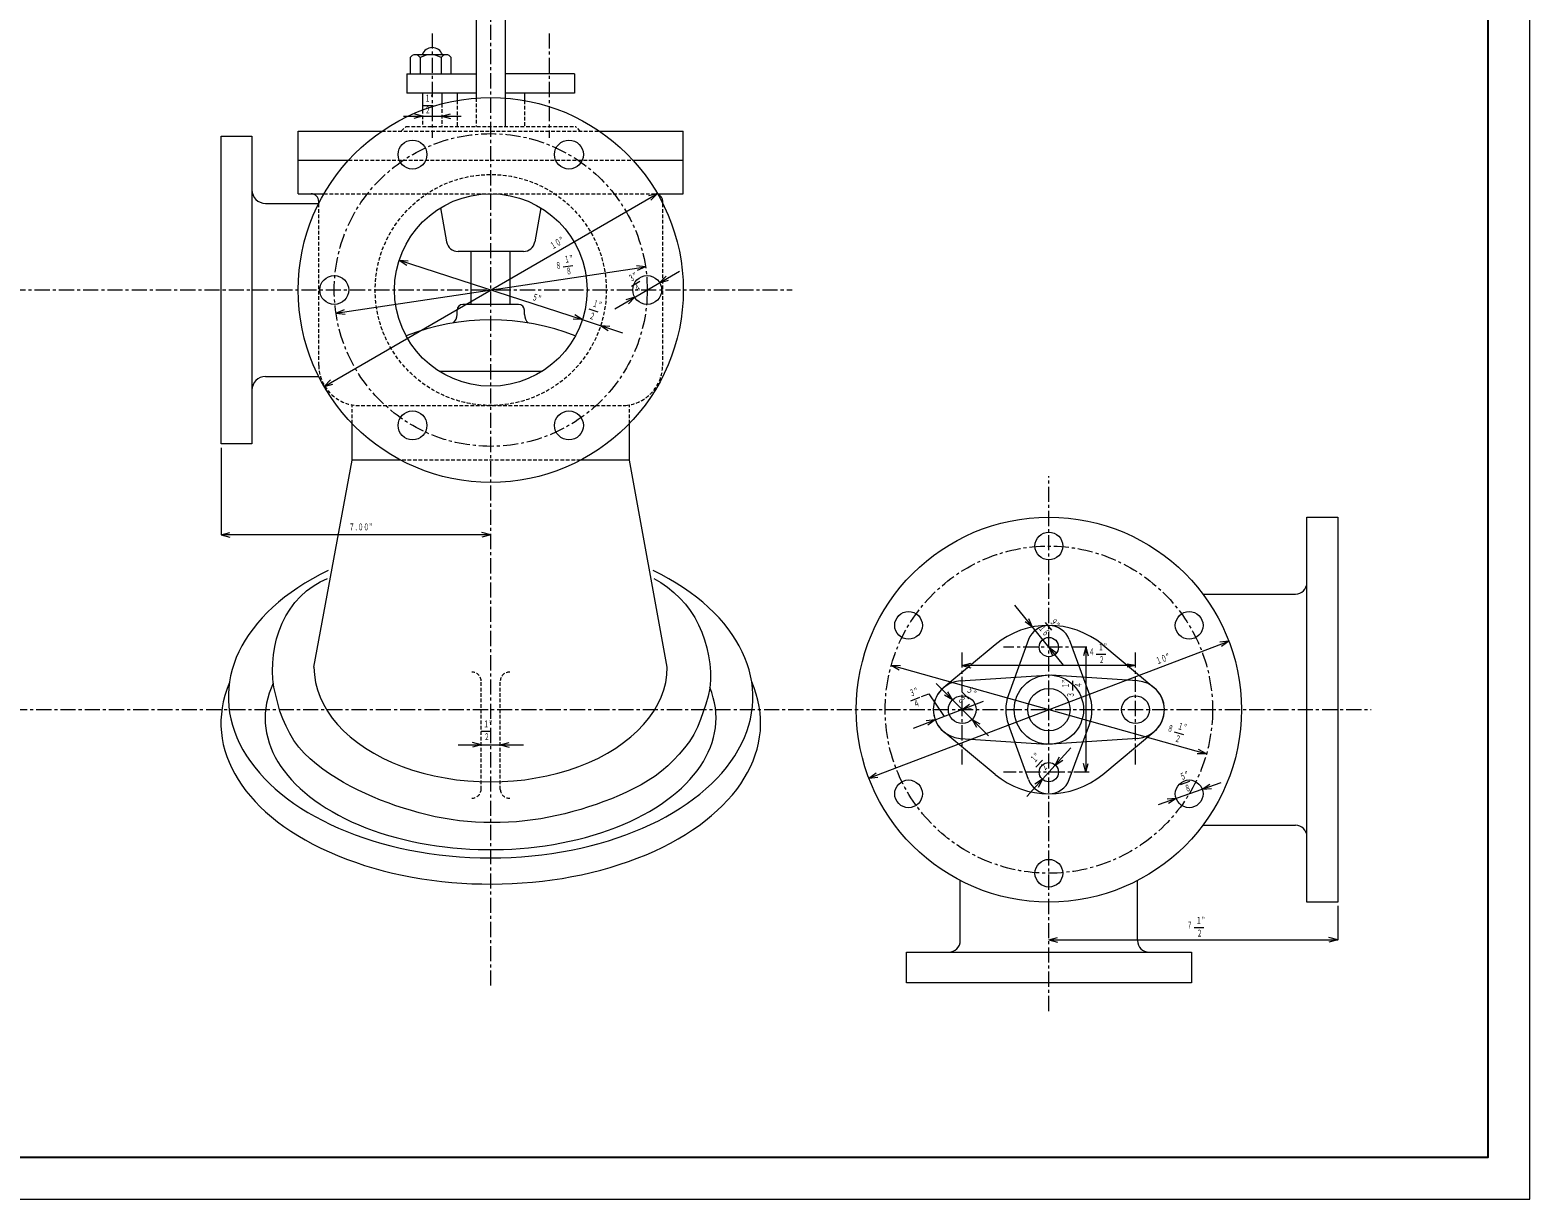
# Model space of a CAD drawing. Units: millimetres, scale not verified. Extents: x -820 to 820, y -580 to 580.
# Drawn here: x -169 to 820, y -580 to 191 of the extents above; entities that cross this region are included whole.
import ezdxf
from ezdxf.enums import TextEntityAlignment as Align

# ---------------------------------------------------------------- set-up
doc = ezdxf.new("R2010")
doc.units = ezdxf.units.MM
doc.header["$LTSCALE"] = 2
doc.linetypes.add('CHAIN1', pattern=[8, 5, -1, 1, -1])
doc.linetypes.add('DASHED1', pattern=[1.8, 1.2, -0.6])
for name, color, linetype, lineweight in [('0-0_通り芯', 3, 'Continuous', 18), ('0-1_補助芯', 4, 'CHAIN1', 18), ('0-2_通芯記号', 2, 'Continuous', 18), ('0-F_通芯寸法', 3, 'Continuous', 18)]:
    doc.layers.add(name, color=color, linetype=linetype, lineweight=lineweight)
doc.styles.add('ＭＳ ゴシック', font='')
doc.styles.get('ＭＳ ゴシック').set_extended_font_data('MS Gothic')

msp = doc.modelspace()

# ---------------------------------------------------------------- linework, layer by layer
at = {"layer": '0-0_通り芯'}
for p, q in [((125.485, 203.72), (125.485, 146.212)), ((144.535, 203.72), (144.535, 127.52)), ((81.916, 172.89), (81.916, 162.145)), ((105.633, 174.845), (85.218, 174.845)), ((88.52, 172.89), (88.52, 162.145)), ((102.331, 172.89), (102.331, 162.145)), ((108.935, 162.145), (108.935, 172.89)), ((79.765, 162.145), (125.485, 162.145)), ((79.765, 162.145), (79.765, 149.445)), ((190.255, 162.145), (144.535, 162.145)), ((190.255, 162.145), (190.255, 149.445)), ((125.485, 149.445), (79.765, 149.445)), ((90.092, 149.445), (90.092, 138.361)), ((102.792, 149.445), (102.792, 142.415)), ((112.785, 149.445), (112.785, 144.61)), ((190.255, 149.445), (144.535, 149.445)), ((157.235, 149.445), (157.235, 144.61)), ((-42.79, -82.03), (-42.79, 121.17)), ((-42.79, 121.17), (-22.47, 121.17)), ((-22.47, 121.17), (-22.47, -82.03)), ((8.01, 83.07), (8.01, 124.345)), ((8.01, 124.345), (63.238, 124.345)), ((206.782, 124.345), (262.01, 124.345)), ((262.01, 83.07), (262.01, 124.345)), ((8.01, 105.295), (41.307, 105.295)), ((228.713, 105.295), (262.01, 105.295)), ((8.01, 83.07), (15.63, 83.07)), ((8.01, 83.07), (25.025, 83.07)), ((244.926, 83.07), (262.01, 83.07)), ((-13.58, 76.72), (21.595, 76.72)), ((21.595, 76.72), (21.595, 77.99)), ((101.973, 73.799), (105.946, 51.267)), ((168.047, 73.799), (164.074, 51.267)), ((248.425, 76.72), (248.425, 77.99)), ((156.57, 44.97), (113.45, 44.97)), ((122.183, 10.045), (122.183, 44.97)), ((147.837, 10.045), (147.837, 44.97)), ((153.425, 10.045), (116.595, 10.045)), ((112.785, 3.366), (112.785, 6.235)), ((157.235, 3.366), (157.235, 6.235)), ((-13.58, -37.58), (21.595, -37.58)), ((100.974, -34.038), (169.045, -34.038)), ((226.45, -92.788), (226.45, -68.565)), ((-22.47, -82.03), (-42.79, -82.03)), ((18.421, -229.411), (43.57, -92.788)), ((226.45, -92.788), (194.21, -92.788)), ((251.413, -229.411), (226.45, -92.788)), ((673.279, -384.351), (673.279, -130.351)), ((673.279, -130.351), (693.599, -130.351)), ((693.599, -130.351), (693.599, -384.351)), ((13.463, -178.997), (17.803, -175.795)), ((17.803, -175.795), (22.455, -173.066)), ((22.455, -173.066), (27.371, -170.847)), ((242.529, -170.847), (247.19, -173.562)), ((247.19, -173.562), (251.639, -176.614)), ((251.639, -176.614), (255.838, -180)), ((2.635, -190.954), (5.857, -186.628)), ((5.857, -186.628), (9.472, -182.625)), ((9.472, -182.625), (13.463, -178.997)), ((255.838, -180), (259.754, -183.71)), ((259.754, -183.71), (263.357, -187.724)), ((263.357, -187.724), (266.622, -192.018)), ((604.699, -181.151), (665.659, -181.151)), ((-2.597, -200.377), (-0.184, -195.552)), ((-0.184, -195.552), (2.635, -190.954)), ((266.622, -192.018), (269.532, -196.56)), ((269.532, -196.56), (272.079, -201.316)), ((-6.204, -210.536), (-4.602, -205.384)), ((-4.602, -205.384), (-2.597, -200.377)), ((272.079, -201.316), (274.261, -206.249)), ((274.261, -206.249), (276.083, -211.327)), ((-8.204, -221.13), (-7.403, -215.795)), ((-7.403, -215.795), (-6.204, -210.536)), ((276.083, -211.327), (277.557, -216.516)), ((277.557, -216.516), (278.697, -221.789)), ((467.58, -214.607), (433.774, -242.699)), ((489.665, -211.174), (476.374, -247.6)), ((516.533, -211.174), (529.823, -247.6)), ((538.617, -214.607), (572.424, -242.699)), ((-8.84, -231.898), (-8.61, -226.509)), ((-8.61, -226.509), (-8.204, -221.13)), ((278.697, -221.789), (279.518, -227.121)), ((279.518, -227.121), (279.965, -232.497)), ((-8.675, -237.287), (-8.84, -231.898)), ((-7.927, -242.629), (-8.675, -237.287)), ((279.965, -232.497), (280.037, -237.889)), ((444.679, -238.343), (501.575, -234.542)), ((561.519, -238.343), (504.623, -234.542)), ((-6.804, -247.906), (-7.927, -242.629)), ((279.465, -243.252), (278.377, -248.535)), ((280.037, -237.889), (279.465, -243.252)), ((-5.502, -253.143), (-6.804, -247.906)), ((-3.993, -258.321), (-5.502, -253.143)), ((276.908, -253.726), (275.178, -258.837)), ((278.377, -248.535), (276.908, -253.726)), ((-2.082, -263.366), (-3.993, -258.321)), ((0.104, -268.299), (-2.082, -263.366)), ((273.296, -263.894), (271.365, -268.932)), ((275.178, -258.837), (273.296, -263.894)), ((2.537, -273.115), (0.104, -268.299)), ((5.262, -277.771), (2.537, -273.115)), ((268.998, -273.776), (266.085, -278.316)), ((271.365, -268.932), (268.998, -273.776)), ((467.58, -300.094), (433.774, -272.002)), ((444.679, -276.358), (501.575, -280.16)), ((489.665, -303.527), (476.374, -267.102)), ((561.519, -276.358), (504.623, -280.16)), ((516.533, -303.527), (529.823, -267.102)), ((538.617, -300.094), (572.424, -272.002)), ((8.439, -282.128), (5.262, -277.771)), ((12.024, -286.159), (8.439, -282.128)), ((15.907, -289.904), (12.024, -286.159)), ((259.331, -286.725), (255.628, -290.648)), ((262.832, -282.619), (259.331, -286.725)), ((266.085, -278.316), (262.832, -282.619)), ((20.022, -293.393), (15.907, -289.904)), ((24.319, -296.656), (20.022, -293.393)), ((28.759, -299.72), (24.319, -296.656)), ((251.74, -294.389), (247.664, -297.924)), ((255.628, -290.648), (251.74, -294.389)), ((33.315, -302.612), (28.759, -299.72)), ((37.962, -305.353), (33.315, -302.612)), ((42.685, -307.963), (37.962, -305.353)), ((238.863, -304.155), (234.226, -306.914)), ((243.368, -301.187), (238.863, -304.155)), ((247.664, -297.924), (243.368, -301.187)), ((47.477, -310.442), (42.685, -307.963)), ((52.347, -312.766), (47.477, -310.442)), ((57.282, -314.947), (52.347, -312.766)), ((62.273, -316.997), (57.282, -314.947)), ((214.734, -316.142), (209.695, -318.071)), ((219.718, -314.077), (214.734, -316.142)), ((224.638, -311.86), (219.718, -314.077)), ((229.478, -309.477), (224.638, -311.86)), ((234.226, -306.914), (229.478, -309.477)), ((67.313, -318.923), (62.273, -316.997)), ((72.397, -320.731), (67.313, -318.923)), ((77.521, -322.423), (72.397, -320.731)), ((82.681, -324.001), (77.521, -322.423)), ((87.874, -325.464), (82.681, -324.001)), ((93.1, -326.807), (87.874, -325.464)), ((183.94, -326.07), (178.69, -327.318)), ((189.151, -324.671), (183.94, -326.07)), ((194.332, -323.164), (189.151, -324.671)), ((199.487, -321.569), (194.332, -323.164)), ((204.61, -319.876), (199.487, -321.569)), ((209.695, -318.071), (204.61, -319.876)), ((98.359, -328.015), (93.1, -326.807)), ((103.653, -329.054), (98.359, -328.015)), ((108.978, -329.928), (103.653, -329.054)), ((114.326, -330.641), (108.978, -329.928)), ((119.693, -331.194), (114.326, -330.641)), ((125.074, -331.592), (119.693, -331.194)), ((130.464, -331.836), (125.074, -331.592)), ((135.859, -331.928), (130.464, -331.836)), ((141.255, -331.871), (135.859, -331.928)), ((146.646, -331.664), (141.255, -331.871)), ((152.03, -331.31), (146.646, -331.664)), ((157.403, -330.807), (152.03, -331.31)), ((162.759, -330.158), (157.403, -330.807)), ((168.095, -329.36), (162.759, -330.158)), ((173.407, -328.414), (168.095, -329.36)), ((178.69, -327.318), (173.407, -328.414)), ((604.699, -333.551), (665.659, -333.551)), ((444.679, -409.751), (444.679, -370.116)), ((561.519, -409.751), (561.519, -370.116)), ((693.599, -384.351), (673.279, -384.351)), ((409.119, -417.371), (597.079, -417.371)), ((409.119, -437.691), (409.119, -417.371)), ((597.079, -417.371), (597.079, -437.691)), ((597.079, -437.691), (409.119, -437.691))]:
    msp.add_line(p, q, dxfattribs=at)
at = {"layer": '0-0_通り芯', "color": 1, "linetype": 'DASHED1'}
for p, q in [((102.792, 142.415), (102.792, 127.52)), ((112.785, 144.61), (112.785, 127.52)), ((125.485, 146.212), (125.485, 127.52)), ((157.235, 144.61), (157.235, 127.52)), ((90.092, 138.361), (90.092, 127.52)), ((63.238, 124.345), (206.782, 124.345)), ((194.065, 124.345), (190.89, 127.52)), ((41.307, 105.295), (228.713, 105.295)), ((25.025, 83.07), (243.345, 83.07)), ((21.595, -30.206), (21.595, 76.72)), ((248.425, -30.206), (248.425, 76.72)), ((43.57, -68.565), (43.57, -56.29)), ((46.009, -56.63), (224.01, -56.63)), ((226.45, -68.565), (226.45, -56.29)), ((194.21, -92.788), (75.81, -92.788)), ((128.711, -310.073), (128.711, -238.305)), ((141.309, -310.073), (141.309, -238.305))]:
    msp.add_line(p, q, dxfattribs=at)
msp.add_lwpolyline([(75.955, 124.345), (79.13, 127.52), (190.89, 127.52)], dxfattribs=at)
at = {"layer": '0-0_通り芯'}
msp.add_lwpolyline([(75.81, -92.788), (43.57, -92.788), (43.57, -68.565)], dxfattribs=at)
for centre, radius in [((135.01, 19.57), 127), ((83.416, 108.933), 9.525), ((186.604, 108.933), 9.525), ((135.01, 19.57), 63.5), ((31.822, 19.57), 9.525), ((238.197, 19.57), 9.525), ((83.416, -69.793), 9.525), ((186.604, -69.793), 9.525), ((503.099, -257.351), 127), ((503.099, -149.401), 9.144), ((410.553, -201.776), 9.144), ((595.644, -201.776), 9.144), ((503.099, -216.076), 6.35), ((503.099, -257.351), 22.86), ((503.099, -257.351), 13.97), ((445.949, -257.351), 9.144), ((560.249, -257.351), 9.144), ((503.099, -298.626), 6.35), ((410.553, -312.926), 9.144), ((595.644, -312.926), 9.144), ((503.099, -365.301), 9.144)]:
    msp.add_circle(centre, radius, dxfattribs=at)
at = {"layer": '0-0_通り芯', "color": 1, "linetype": 'DASHED1'}
msp.add_circle((135.01, 19.57), 76.2, dxfattribs=at)
at = {"layer": '0-0_通り芯'}
for centre, radius, start, end in [((96.442, 172.435), 7.084, 19.89031, 160.10969), ((85.218, 171.079), 3.766, 28.74723, 151.25277), ((95.426, 161.67), 13.175, 58.38924, 121.61076), ((105.633, 171.079), 3.766, 28.74723, 151.25277), ((-13.58, 85.61), 8.89, 180, 270), ((16.515, 77.99), 5.08, 0, 90), ((243.345, 77.99), 5.08, 0, 68.62602), ((113.45, 52.59), 7.62, 190, 270), ((156.57, 52.59), 7.62, 270, 350), ((116.595, 6.235), 3.81, 90, 180), ((153.425, 6.235), 3.81, 0, 90), ((105.165, 3.366), 7.62, 313.16426, 0), ((164.855, 3.366), 7.62, 180, 226.83574), ((135.01, -152.588), 152.4, 68.52798, 111.47207), ((-13.58, -46.47), 8.89, 90, 180), ((665.659, -173.531), 7.62, 270, 0), ((503.099, -257.351), 55.575, 50.27443, 129.72557), ((503.099, -216.076), 14.3, 20.04568, 159.95432), ((445.949, -257.351), 19.05, 93.82255, 266.17745), ((445.949, -257.351), 19.05, 129.72557, 230.27443), ((560.249, -257.351), 19.05, 273.82255, 86.17745), ((560.249, -257.351), 19.05, 309.72557, 50.27443), ((503.099, -257.351), 28.448, 159.95432, 200.04568), ((503.099, -257.351), 28.448, 339.95432, 20.04568), ((503.099, -257.351), 55.575, 230.27443, 309.72557), ((503.099, -298.626), 14.3, 200.04568, 339.95432), ((665.659, -341.171), 7.62, 0, 90), ((437.059, -409.751), 7.62, 270, 0), ((569.139, -409.751), 7.62, 180, 270)]:
    msp.add_arc(centre, radius, start, end, dxfattribs=at)
at = {"layer": '0-0_通り芯', "color": 1, "linetype": 'DASHED1'}
for centre, radius, start, end in [((48.5, -29.838), 26.907, 180.7842, 264.68847), ((221.52, -29.838), 26.907, 275.31153, 359.2158), ((122.66, -238.665), 6.061, 3.40573, 91.68312), ((147.359, -238.665), 6.061, 88.31688, 176.59427), ((122.66, -309.712), 6.061, 268.31688, 356.59427), ((147.359, -309.712), 6.061, 183.40573, 271.68312)]:
    msp.add_arc(centre, radius, start, end, dxfattribs=at)
at = {"layer": '0-0_通り芯'}
for centre, major_axis, ratio, start_param, end_param in [((134.917, -248.979), (-172.946, 0), 0.614409, 5.3799657, 10.3274413), ((134.917, -229.411), (-116.496, 0), 0.648773, 6.2831853, 9.424778), ((135.052, -266.196), (-177.969, 0), 0.597067, 6.0336344, 9.683434), ((134.917, -262.883), (-148.667, 0), 0.584404, 6.0145849, 9.6577141)]:
    msp.add_ellipse(centre, major_axis=major_axis, ratio=ratio, start_param=start_param, end_param=end_param, dxfattribs=at)
at = {"layer": '0-1_補助芯'}
for p, q in [((135.01, -439.43), (135.01, 212.604)), ((96.442, 188.871), (96.442, 120.057)), ((173.578, 188.871), (173.578, 120.057)), ((-565.793, 19.57), (333.841, 19.57)), ((503.099, -456.22), (503.099, -103.212)), ((528.091, -216.076), (473.264, -216.076)), ((445.949, -293.649), (445.949, -217.964)), ((560.249, -293.649), (560.249, -217.964)), ((-420.766, -257.351), (715.634, -257.351)), ((529.618, -298.626), (473.264, -298.626))]:
    msp.add_line(p, q, dxfattribs=at)
for centre, radius in [((135.01, 19.57), 103.188), ((503.099, -257.351), 107.95)]:
    msp.add_circle(centre, radius, dxfattribs=at)
at = {"layer": '0-2_通芯記号'}
for p, q in [((90.562, 141.426), (96.974, 141.426)), ((77.392, 134.28), (115.492, 134.28)), ((90.092, 134.28), (84.296, 135.833)), ((90.092, 134.28), (84.296, 132.727)), ((102.792, 134.28), (108.587, 135.833)), ((102.792, 134.28), (108.587, 132.727)), ((25.094, -44.049), (244.926, 83.19)), ((244.926, 83.19), (239.132, 81.63)), ((244.926, 83.19), (240.688, 78.942)), ((32.964, 4.261), (237.055, 34.879)), ((74.602, 39.144), (195.418, -0.004)), ((74.602, 39.144), (80.594, 38.835)), ((74.602, 39.144), (79.637, 35.881)), ((182.737, 34.791), (189.078, 35.743)), ((216.831, 7.048), (259.563, 32.092)), ((237.055, 34.879), (231.094, 35.555)), ((237.055, 34.879), (231.554, 32.484)), ((227.784, 22.095), (233.316, 25.337)), ((246.415, 24.386), (250.63, 28.656)), ((246.415, 24.386), (252.2, 25.977)), ((229.98, 14.754), (224.194, 13.163)), ((229.98, 14.754), (225.765, 10.484)), ((32.964, 4.261), (38.465, 6.656)), ((32.964, 4.261), (38.926, 3.585)), ((195.418, -0.004), (189.426, 0.305)), ((195.418, -0.004), (190.383, 3.26)), ((199.605, 7.066), (205.704, 5.09)), ((195.418, -0.004), (221.997, -8.617)), ((207.499, -3.919), (213.491, -4.228)), ((207.499, -3.919), (212.534, -7.183)), ((25.094, -44.049), (29.332, -39.802)), ((25.094, -44.049), (30.888, -42.49)), ((-42.79, -84.57), (-42.79, -141.905)), ((-42.79, -141.905), (-36.995, -140.352)), ((135.01, -141.905), (-42.79, -141.905)), ((-42.79, -141.905), (-36.995, -143.458)), ((135.01, -141.905), (129.214, -140.352)), ((135.01, -141.905), (129.214, -143.458)), ((512.701, -227.91), (480.571, -188.313)), ((492.347, -202.825), (489.901, -197.347)), ((492.347, -202.825), (487.489, -199.304)), ((500.705, -199.902), (504.745, -204.881)), ((384.388, -302.482), (621.809, -212.219)), ((503.099, -216.076), (507.956, -219.598)), ((503.099, -216.076), (505.544, -221.555)), ((527.489, -216.076), (525.936, -221.871)), ((527.489, -216.076), (527.489, -298.626)), ((527.489, -216.076), (529.042, -221.871)), ((621.809, -212.219), (615.84, -212.827)), ((621.809, -212.219), (616.943, -215.73)), ((445.949, -228.269), (451.744, -226.716)), ((534.222, -220.682), (540.634, -220.682)), ((560.249, -228.269), (554.734, -227.297)), ((399.193, -228.08), (607.004, -286.622)), ((399.193, -228.08), (405.192, -228.156)), ((399.193, -228.08), (404.35, -231.146)), ((560.249, -228.269), (445.949, -228.269)), ((445.949, -228.269), (451.744, -229.822)), ((560.249, -228.269), (554.734, -229.242)), ((428.707, -240.109), (463.191, -274.593)), ((439.483, -250.885), (436.483, -245.689)), ((445.768, -245.623), (450.302, -250.157)), ((518.824, -244.743), (518.824, -238.331)), ((411.988, -251.505), (417.965, -249.183)), ((413.928, -269.62), (460.097, -251.684)), ((439.483, -250.885), (434.287, -247.885)), ((445.891, -257.203), (450.731, -253.657)), ((445.891, -257.203), (451.856, -256.552)), ((428.135, -264.101), (422.17, -264.752)), ((428.135, -264.101), (423.295, -267.647)), ((452.414, -263.816), (457.611, -266.816)), ((452.414, -263.816), (455.414, -269.013)), ((128.79, -271.476), (135.202, -271.476)), ((585.633, -271.986), (591.805, -273.724)), ((113.471, -280.495), (156.549, -280.495)), ((128.711, -280.495), (122.915, -278.942)), ((128.711, -280.495), (122.915, -282.048)), ((141.309, -280.495), (147.105, -278.942)), ((141.309, -280.495), (147.105, -282.048)), ((488.642, -314.661), (517.555, -282.59)), ((607.004, -286.622), (601.005, -286.545)), ((607.004, -286.622), (601.847, -283.556)), ((494.609, -295.388), (498.903, -290.626)), ((507.351, -293.909), (510.078, -288.565)), ((507.351, -293.909), (512.385, -290.645)), ((527.489, -298.626), (525.936, -292.83)), ((527.489, -298.626), (529.042, -292.83)), ((384.388, -302.482), (389.254, -298.971)), ((384.388, -302.482), (390.357, -301.874)), ((498.847, -303.342), (493.812, -306.607)), ((498.847, -303.342), (496.119, -308.686)), ((575.44, -320.027), (616.841, -305.476)), ((589.915, -306.75), (595.965, -304.624)), ((604.27, -309.894), (609.223, -306.507)), ((587.017, -315.958), (581.034, -316.414)), ((587.017, -315.958), (582.064, -319.345)), ((604.27, -309.894), (610.253, -309.437)), ((693.599, -386.891), (693.599, -409.214)), ((598.835, -401.099), (605.247, -401.099)), ((503.099, -409.214), (508.894, -407.661)), ((503.099, -409.214), (693.599, -409.214)), ((503.099, -409.214), (508.894, -410.767)), ((693.599, -409.214), (687.803, -407.661)), ((693.599, -409.214), (687.803, -410.767))]:
    msp.add_line(p, q, dxfattribs=at)
msp.add_lwpolyline([(419.158, -248.78), (423.893, -246.94), (434.119, -261.776)], dxfattribs=at)
at = {"layer": '0-F_通芯寸法'}
msp.add_lwpolyline([(-820.41, -580.29), (820.41, -580.29), (820.41, 580.29)], dxfattribs=at)
at = {"layer": '0-F_通芯寸法', "lineweight": 25}
msp.add_lwpolyline([(-792.81, -552.69), (792.796, -552.69), (792.796, 552.69)], dxfattribs=at)

# ---------------------------------------------------------------- texts
at = {"layer": '0-2_通芯記号', "style": 'ＭＳ ゴシック', "width": 0.6}
for s, p in [('１”', (91.518, 142.55)), ('２', (91.63, 134.854)), ('７.００”', (41.543, -140.346)), ('４', (529.51, -222.726)), ('１”', (535.594, -219.559)), ('２', (536.042, -227.963)), ('１”', (130.162, -270.353)), ('２', (130.61, -278.756)), ('１”', (600.207, -399.975)), ('７', (594.122, -403.142)), ('２', (600.654, -408.379))]:
    msp.add_text(s, height=4.399, dxfattribs=at).set_placement(p, align=Align.BOTTOM_LEFT)
for s, rotation, p in [('１０”', 30.062, (176.348, 45.123)), ('１”', 8.532, (183.927, 36.106)), ('８', 8.532, (178.332, 32.018)), ('８', 8.532, (185.205, 28.295)), ('３”', 30.373, (228.041, 23.547)), ('４', 30.373, (232.028, 16.964)), ('５”', 342.046, (161.422, 11.861)), ('１”', 342.046, (201.256, 7.712)), ('２', 342.046, (199.091, -0.421)), ('９”', 309.057, (502.442, -200.259)), ('１６', 309.057, (495.064, -204.504)), ('１０”', 20.816, (575.047, -228.787)), ('３”', 21.231, (412.472, -250.112)), ('５”', 315, (447.533, -245.799)), ('１”', 90, (517.7, -243.371)), ('３', 90, (520.867, -249.455)), ('４', 90, (526.104, -242.923)), ('４', 21.231, (415.363, -257.245)), ('８', 315, (441.907, -252.058)), ('１”', 344.267, (587.258, -271.276)), ('８', 344.267, (580.543, -272.675)), ('２', 344.267, (585.411, -279.487)), ('１”', 47.963, (494.694, -293.617)), ('２', 47.963, (501.235, -298.912)), ('５”', 19.364, (590.837, -305.235)), ('８', 19.364, (594.046, -313.015))]:
    msp.add_text(s, height=4.399, rotation=rotation, dxfattribs=at).set_placement(p, align=Align.BOTTOM_LEFT)

doc.saveas('drawing.dxf')
